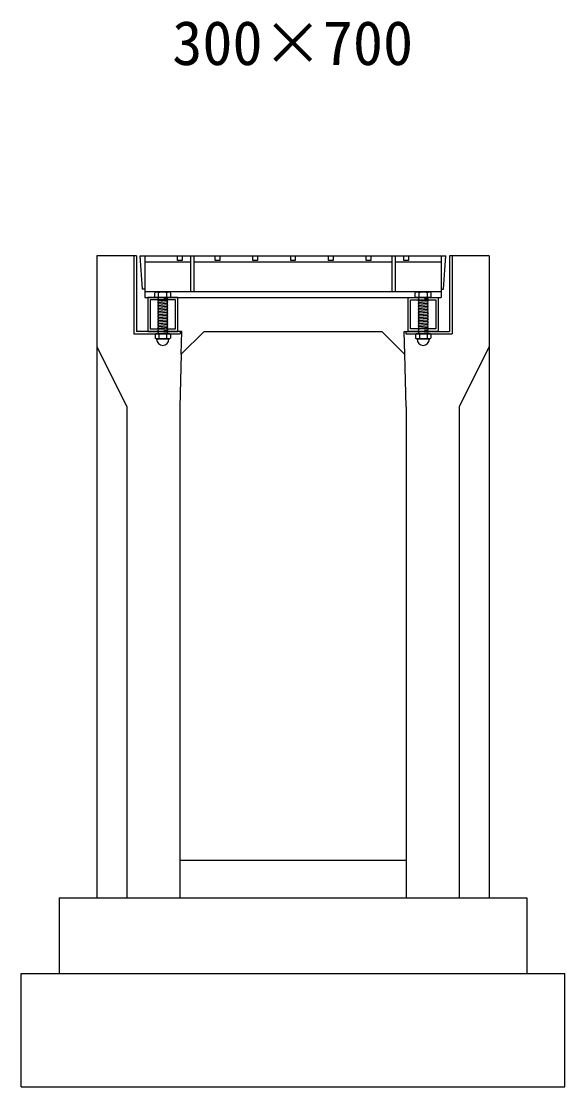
# Model space of a CAD drawing. Units: millimetres, scale not verified. Extents: x -16800 to 16800, y -5940 to 5940.
# Drawn here: x -10914 to -10194, y -2975 to -1564 of the extents above; entities that cross this region are included whole.
import ezdxf
from ezdxf.enums import TextEntityAlignment as Align

# ---------------------------------------------------------------- set-up
doc = ezdxf.new("R2010")
doc.units = ezdxf.units.MM
doc.header["$LTSCALE"] = 20
doc.linetypes.add('DOTTED', pattern=[1.75, 0.25, -1.5])
for name, color, linetype, lineweight in [('0-1_OUTLINE', 3, 'Continuous', 25), ('0-2_TXT', 7, 'Continuous', 25), ('0-6_HATCH', 6, 'Continuous', 25)]:
    doc.layers.add(name, color=color, linetype=linetype, lineweight=lineweight)
doc.styles.add('ＭＳ ゴシック', font='')
doc.styles.get('ＭＳ ゴシック').set_extended_font_data('MS Gothic')

msp = doc.modelspace()

# ---------------------------------------------------------------- linework, layer by layer
at = {"layer": '0-1_OUTLINE'}
for p, q in [((-10761.44, -1875), (-10813.94, -1875)), ((-10813.94, -1875), (-10813.94, -2725)), ((-10293.94, -1875), (-10346.44, -1875)), ((-10293.94, -1875), (-10293.94, -2725)), ((-10702.19, -2005), (-10671.44, -1975)), ((-10671.44, -1975), (-10436.44, -1975)), ((-10436.44, -1975), (-10405.67, -2005.77)), ((-10813.94, -1995), (-10773.94, -2075)), ((-10293.94, -1995), (-10333.94, -2075)), ((-10702.19, -2005), (-10703.94, -2075)), ((-10403.94, -2075), (-10405.69, -2005)), ((-10773.94, -2075), (-10773.94, -2725)), ((-10703.94, -2075), (-10703.94, -2725)), ((-10403.94, -2075), (-10403.94, -2725)), ((-10333.94, -2075), (-10333.94, -2725)), ((-10703.94, -2675), (-10403.94, -2675)), ((-10863.94, -2725), (-10863.94, -2825)), ((-10863.94, -2725), (-10243.94, -2725)), ((-10813.94, -2725), (-10703.94, -2725)), ((-10403.94, -2725), (-10293.94, -2725)), ((-10243.94, -2725), (-10243.94, -2825)), ((-10913.94, -2975), (-10913.94, -2825)), ((-10913.94, -2825), (-10193.94, -2825)), ((-10193.94, -2975), (-10193.94, -2825)), ((-10913.94, -2975), (-10193.94, -2975))]:
    msp.add_line(p, q, dxfattribs=at)
at = {"layer": '0-6_HATCH'}
for p, q in [((-10764.64, -1875), (-10764.64, -1978.2)), ((-10761.44, -1875), (-10761.44, -1975)), ((-10756.44, -1875), (-10351.44, -1875)), ((-10750.44, -1875), (-10750.44, -1930)), ((-10689.44, -1922), (-10689.44, -1875)), ((-10684.94, -1922), (-10684.94, -1875)), ((-10422.94, -1875), (-10422.94, -1922)), ((-10418.44, -1875), (-10418.44, -1922)), ((-10357.44, -1875), (-10357.44, -1930)), ((-10346.44, -1875), (-10346.44, -1975)), ((-10343.24, -1875), (-10343.24, -1978.2)), ((-10750.44, -1883), (-10689.44, -1883)), ((-10684.94, -1883), (-10422.94, -1883)), ((-10418.44, -1883), (-10357.44, -1883)), ((-10750.44, -1922), (-10357.44, -1922)), ((-10750.44, -1930), (-10357.44, -1930)), ((-10734.94, -1922.5), (-10736.94, -1924)), ((-10736.94, -1930), (-10736.94, -1924)), ((-10715.94, -1930), (-10736.94, -1930)), ((-10736.61, -1923.72), (-10734.94, -1922.5)), ((-10717.94, -1922.5), (-10734.94, -1922.5)), ((-10732.94, -1930), (-10719.94, -1930)), ((-10732.94, -1931), (-10731.94, -1930)), ((-10731.94, -1932), (-10732.94, -1931)), ((-10732.94, -1933), (-10731.94, -1932)), ((-10731.94, -1930), (-10731.94, -1924)), ((-10720.94, -1930), (-10720.94, -1924)), ((-10720.94, -1931), (-10719.94, -1930)), ((-10719.94, -1932), (-10720.94, -1931)), ((-10716.26, -1923.72), (-10717.94, -1922.5)), ((-10715.94, -1930), (-10715.94, -1924)), ((-10389.94, -1922.5), (-10391.94, -1924)), ((-10391.94, -1930), (-10391.94, -1924)), ((-10370.94, -1930), (-10391.94, -1930)), ((-10391.61, -1923.72), (-10389.94, -1922.5)), ((-10372.94, -1922.5), (-10389.94, -1922.5)), ((-10387.94, -1930), (-10374.94, -1930)), ((-10387.94, -1931), (-10386.94, -1930)), ((-10386.94, -1932), (-10387.94, -1931)), ((-10387.94, -1933), (-10386.94, -1932)), ((-10386.94, -1930), (-10386.94, -1924)), ((-10375.94, -1930), (-10375.94, -1924)), ((-10375.94, -1931), (-10374.94, -1930)), ((-10374.94, -1932), (-10375.94, -1931)), ((-10371.26, -1923.72), (-10372.94, -1922.5)), ((-10370.94, -1930), (-10370.94, -1924)), ((-10731.94, -1934), (-10732.94, -1933)), ((-10732.94, -1935), (-10731.94, -1934)), ((-10719.94, -1934), (-10732.94, -1935)), ((-10731.94, -1936), (-10732.94, -1935)), ((-10732.94, -1937), (-10731.94, -1936)), ((-10719.94, -1936), (-10732.94, -1937)), ((-10731.94, -1938), (-10732.94, -1937)), ((-10732.94, -1939), (-10731.94, -1938)), ((-10719.94, -1938), (-10732.94, -1939)), ((-10731.94, -1940), (-10732.94, -1939)), ((-10732.94, -1941), (-10731.94, -1940)), ((-10719.94, -1940), (-10732.94, -1941)), ((-10731.94, -1942), (-10732.94, -1941)), ((-10719.94, -1942), (-10732.94, -1943)), ((-10732.94, -1943), (-10731.94, -1942)), ((-10719.94, -1944), (-10732.94, -1945)), ((-10731.94, -1946), (-10732.94, -1945)), ((-10719.94, -1946), (-10732.94, -1947)), ((-10732.94, -1947), (-10731.94, -1946)), ((-10720.94, -1935), (-10719.94, -1934)), ((-10719.94, -1936), (-10720.94, -1935)), ((-10720.94, -1937), (-10719.94, -1936)), ((-10719.94, -1938), (-10720.94, -1937)), ((-10720.94, -1939), (-10719.94, -1938)), ((-10719.94, -1940), (-10720.94, -1939)), ((-10720.94, -1943), (-10719.94, -1942)), ((-10719.94, -1944), (-10720.94, -1943)), ((-10720.94, -1945), (-10719.94, -1944)), ((-10719.94, -1946), (-10720.94, -1945)), ((-10720.94, -1947), (-10719.94, -1946)), ((-10386.94, -1934), (-10387.94, -1933)), ((-10387.94, -1935), (-10386.94, -1934)), ((-10374.94, -1934), (-10387.94, -1935)), ((-10386.94, -1936), (-10387.94, -1935)), ((-10387.94, -1937), (-10386.94, -1936)), ((-10374.94, -1936), (-10387.94, -1937)), ((-10386.94, -1938), (-10387.94, -1937)), ((-10387.94, -1939), (-10386.94, -1938)), ((-10374.94, -1938), (-10387.94, -1939)), ((-10386.94, -1940), (-10387.94, -1939)), ((-10387.94, -1941), (-10386.94, -1940)), ((-10374.94, -1940), (-10387.94, -1941)), ((-10386.94, -1942), (-10387.94, -1941)), ((-10374.94, -1942), (-10387.94, -1943)), ((-10387.94, -1943), (-10386.94, -1942)), ((-10374.94, -1944), (-10387.94, -1945)), ((-10386.94, -1946), (-10387.94, -1945)), ((-10374.94, -1946), (-10387.94, -1947)), ((-10387.94, -1947), (-10386.94, -1946)), ((-10375.94, -1935), (-10374.94, -1934)), ((-10374.94, -1936), (-10375.94, -1935)), ((-10375.94, -1937), (-10374.94, -1936)), ((-10374.94, -1938), (-10375.94, -1937)), ((-10375.94, -1939), (-10374.94, -1938)), ((-10374.94, -1940), (-10375.94, -1939)), ((-10375.94, -1943), (-10374.94, -1942)), ((-10374.94, -1944), (-10375.94, -1943)), ((-10375.94, -1945), (-10374.94, -1944)), ((-10374.94, -1946), (-10375.94, -1945)), ((-10375.94, -1947), (-10374.94, -1946)), ((-10731.94, -1948), (-10732.94, -1947)), ((-10719.94, -1948), (-10732.94, -1949)), ((-10732.94, -1949), (-10731.94, -1948)), ((-10731.94, -1950), (-10732.94, -1949)), ((-10719.94, -1950), (-10732.94, -1951)), ((-10732.94, -1951), (-10731.94, -1950)), ((-10731.94, -1952), (-10732.94, -1951)), ((-10719.94, -1952), (-10732.94, -1953)), ((-10732.94, -1953), (-10731.94, -1952)), ((-10731.94, -1954), (-10732.94, -1953)), ((-10719.94, -1954), (-10732.94, -1955)), ((-10732.94, -1955), (-10731.94, -1954)), ((-10731.94, -1956), (-10732.94, -1955)), ((-10719.94, -1956), (-10732.94, -1957)), ((-10732.94, -1957), (-10731.94, -1956)), ((-10731.94, -1958), (-10732.94, -1957)), ((-10719.94, -1958), (-10732.94, -1959)), ((-10732.94, -1959), (-10731.94, -1958)), ((-10731.94, -1960), (-10732.94, -1959)), ((-10719.94, -1960), (-10732.94, -1961)), ((-10732.94, -1961), (-10731.94, -1960)), ((-10720.94, -1947), (-10719.94, -1948)), ((-10720.94, -1949), (-10719.94, -1948)), ((-10720.94, -1949), (-10719.94, -1950)), ((-10720.94, -1951), (-10719.94, -1950)), ((-10720.94, -1951), (-10719.94, -1952)), ((-10720.94, -1953), (-10719.94, -1952)), ((-10720.94, -1953), (-10719.94, -1954)), ((-10720.94, -1955), (-10719.94, -1954)), ((-10720.94, -1955), (-10719.94, -1956)), ((-10720.94, -1957), (-10719.94, -1956)), ((-10720.94, -1957), (-10719.94, -1958)), ((-10720.94, -1959), (-10719.94, -1958)), ((-10720.94, -1959), (-10719.94, -1960)), ((-10720.94, -1961), (-10719.94, -1960)), ((-10386.94, -1948), (-10387.94, -1947)), ((-10374.94, -1948), (-10387.94, -1949)), ((-10387.94, -1949), (-10386.94, -1948)), ((-10386.94, -1950), (-10387.94, -1949)), ((-10374.94, -1950), (-10387.94, -1951)), ((-10387.94, -1951), (-10386.94, -1950)), ((-10386.94, -1952), (-10387.94, -1951)), ((-10374.94, -1952), (-10387.94, -1953)), ((-10387.94, -1953), (-10386.94, -1952)), ((-10386.94, -1954), (-10387.94, -1953)), ((-10374.94, -1954), (-10387.94, -1955)), ((-10387.94, -1955), (-10386.94, -1954)), ((-10386.94, -1956), (-10387.94, -1955)), ((-10374.94, -1956), (-10387.94, -1957)), ((-10387.94, -1957), (-10386.94, -1956)), ((-10386.94, -1958), (-10387.94, -1957)), ((-10374.94, -1958), (-10387.94, -1959)), ((-10387.94, -1959), (-10386.94, -1958)), ((-10386.94, -1960), (-10387.94, -1959)), ((-10374.94, -1960), (-10387.94, -1961)), ((-10387.94, -1961), (-10386.94, -1960)), ((-10375.94, -1947), (-10374.94, -1948)), ((-10375.94, -1949), (-10374.94, -1948)), ((-10375.94, -1949), (-10374.94, -1950)), ((-10375.94, -1951), (-10374.94, -1950)), ((-10375.94, -1951), (-10374.94, -1952)), ((-10375.94, -1953), (-10374.94, -1952)), ((-10375.94, -1953), (-10374.94, -1954)), ((-10375.94, -1955), (-10374.94, -1954)), ((-10375.94, -1955), (-10374.94, -1956)), ((-10375.94, -1957), (-10374.94, -1956)), ((-10375.94, -1957), (-10374.94, -1958)), ((-10375.94, -1959), (-10374.94, -1958)), ((-10375.94, -1959), (-10374.94, -1960)), ((-10375.94, -1961), (-10374.94, -1960)), ((-10731.94, -1962), (-10732.94, -1961)), ((-10719.94, -1962), (-10732.94, -1963)), ((-10732.94, -1963), (-10731.94, -1962)), ((-10731.94, -1964), (-10732.94, -1963)), ((-10719.94, -1964), (-10732.94, -1965)), ((-10732.94, -1965), (-10731.94, -1964)), ((-10731.94, -1966), (-10732.94, -1965)), ((-10719.94, -1966), (-10732.94, -1967)), ((-10732.94, -1967), (-10731.94, -1966)), ((-10731.94, -1968), (-10732.94, -1967)), ((-10719.94, -1968), (-10732.94, -1969)), ((-10732.94, -1969), (-10731.94, -1968)), ((-10731.94, -1970), (-10732.94, -1969)), ((-10719.94, -1970), (-10732.94, -1971)), ((-10732.94, -1971), (-10731.94, -1970)), ((-10731.94, -1972), (-10732.94, -1971)), ((-10732.94, -1973), (-10731.94, -1972)), ((-10731.94, -1974), (-10732.94, -1973)), ((-10732.93, -1975), (-10731.93, -1974)), ((-10720.94, -1961), (-10719.94, -1962)), ((-10720.94, -1963), (-10719.94, -1962)), ((-10720.94, -1963), (-10719.94, -1964)), ((-10720.94, -1965), (-10719.94, -1964)), ((-10720.94, -1965), (-10719.94, -1966)), ((-10720.94, -1967), (-10719.94, -1966)), ((-10720.94, -1967), (-10719.94, -1968)), ((-10720.94, -1969), (-10719.94, -1968)), ((-10720.94, -1969), (-10719.94, -1970)), ((-10720.94, -1971), (-10719.94, -1970)), ((-10720.94, -1971), (-10719.94, -1972)), ((-10720.94, -1973), (-10719.94, -1972)), ((-10720.94, -1973), (-10719.93, -1974)), ((-10720.93, -1975), (-10719.93, -1974)), ((-10386.94, -1962), (-10387.94, -1961)), ((-10374.94, -1962), (-10387.94, -1963)), ((-10387.94, -1963), (-10386.94, -1962)), ((-10386.94, -1964), (-10387.94, -1963)), ((-10374.94, -1964), (-10387.94, -1965)), ((-10387.94, -1965), (-10386.94, -1964)), ((-10386.94, -1966), (-10387.94, -1965)), ((-10374.94, -1966), (-10387.94, -1967)), ((-10387.94, -1967), (-10386.94, -1966)), ((-10386.94, -1968), (-10387.94, -1967)), ((-10374.94, -1968), (-10387.94, -1969)), ((-10387.94, -1969), (-10386.94, -1968)), ((-10386.94, -1970), (-10387.94, -1969)), ((-10374.94, -1970), (-10387.94, -1971)), ((-10387.94, -1971), (-10386.94, -1970)), ((-10386.94, -1972), (-10387.94, -1971)), ((-10387.94, -1973), (-10386.94, -1972)), ((-10386.94, -1974), (-10387.94, -1973)), ((-10387.93, -1975), (-10386.93, -1974)), ((-10375.94, -1961), (-10374.94, -1962)), ((-10375.94, -1963), (-10374.94, -1962)), ((-10375.94, -1963), (-10374.94, -1964)), ((-10375.94, -1965), (-10374.94, -1964)), ((-10375.94, -1965), (-10374.94, -1966)), ((-10375.94, -1967), (-10374.94, -1966)), ((-10375.94, -1967), (-10374.94, -1968)), ((-10375.94, -1969), (-10374.94, -1968)), ((-10375.94, -1969), (-10374.94, -1970)), ((-10375.94, -1971), (-10374.94, -1970)), ((-10375.94, -1971), (-10374.94, -1972)), ((-10375.94, -1973), (-10374.94, -1972)), ((-10375.94, -1973), (-10374.93, -1974)), ((-10375.93, -1975), (-10374.93, -1974)), ((-10764.64, -1978.2), (-10703.44, -1978.2)), ((-10701.44, -1975), (-10761.44, -1975)), ((-10735.78, -1978.2), (-10736.64, -1978.85)), ((-10736.64, -1978.85), (-10736.64, -1984.03)), ((-10734.95, -1985), (-10736.64, -1984.03)), ((-10717.1, -1978.2), (-10735.78, -1978.2)), ((-10734.95, -1985.33), (-10734.95, -1985)), ((-10717.92, -1985), (-10734.95, -1985)), ((-10717.92, -1985.33), (-10734.95, -1985.33)), ((-10731.93, -1976), (-10732.93, -1975)), ((-10732.93, -1977), (-10731.93, -1976)), ((-10731.93, -1978), (-10732.93, -1977)), ((-10732.12, -1978.2), (-10731.93, -1978)), ((-10732.12, -1978.2), (-10720.12, -1978.2)), ((-10731.54, -1978.85), (-10731.54, -1984.03)), ((-10721.34, -1978.85), (-10721.34, -1984.03)), ((-10720.93, -1975), (-10719.93, -1976)), ((-10720.93, -1977), (-10719.93, -1976)), ((-10720.93, -1977), (-10719.93, -1978)), ((-10720.12, -1978.2), (-10719.93, -1978)), ((-10717.92, -1985), (-10716.23, -1984.03)), ((-10717.92, -1985.33), (-10717.92, -1985)), ((-10717.1, -1978.2), (-10716.23, -1978.85)), ((-10716.23, -1978.85), (-10716.23, -1984.03)), ((-10703.44, -1975), (-10703.44, -1978.2)), ((-10702.19, -2005), (-10701.44, -1975)), ((-10406.44, -1975), (-10346.44, -1975)), ((-10405.67, -2005.77), (-10406.44, -1975)), ((-10390.78, -1978.2), (-10391.64, -1978.85)), ((-10391.64, -1978.85), (-10391.64, -1984.03)), ((-10389.95, -1985), (-10391.64, -1984.03)), ((-10372.1, -1978.2), (-10390.78, -1978.2)), ((-10389.95, -1985.33), (-10389.95, -1985)), ((-10372.92, -1985), (-10389.95, -1985)), ((-10372.92, -1985.33), (-10389.95, -1985.33)), ((-10386.93, -1976), (-10387.93, -1975)), ((-10387.93, -1977), (-10386.93, -1976)), ((-10386.93, -1978), (-10387.93, -1977)), ((-10387.12, -1978.2), (-10386.93, -1978)), ((-10387.12, -1978.2), (-10375.12, -1978.2)), ((-10386.54, -1978.85), (-10386.54, -1984.03)), ((-10376.34, -1978.85), (-10376.34, -1984.03)), ((-10375.93, -1975), (-10374.93, -1976)), ((-10375.93, -1977), (-10374.93, -1976)), ((-10375.93, -1977), (-10374.93, -1978)), ((-10375.12, -1978.2), (-10374.93, -1978)), ((-10372.92, -1985), (-10371.23, -1984.03)), ((-10372.92, -1985.33), (-10372.92, -1985)), ((-10372.1, -1978.2), (-10371.23, -1978.85)), ((-10371.23, -1978.85), (-10371.23, -1984.03))]:
    msp.add_line(p, q, dxfattribs=at)
at = {"layer": '0-6_HATCH', "linetype": 'DOTTED'}
for p, q in [((-10719.94, -1930), (-10732.94, -1931)), ((-10719.94, -1932), (-10732.94, -1933)), ((-10374.94, -1930), (-10387.94, -1931)), ((-10374.94, -1932), (-10387.94, -1933)), ((-10719.94, -1972), (-10732.94, -1973)), ((-10719.93, -1974), (-10732.93, -1975)), ((-10374.94, -1972), (-10387.94, -1973)), ((-10374.93, -1974), (-10387.93, -1975)), ((-10719.93, -1976), (-10732.93, -1977)), ((-10374.93, -1976), (-10387.93, -1977))]:
    msp.add_line(p, q, dxfattribs=at)
at = {"layer": '0-6_HATCH'}
for points in [[(-10750.44, -1919), (-10753.44, -1919), (-10756.44, -1875)], [(-10700.94, -1875), (-10700.94, -1881), (-10706.94, -1881), (-10706.94, -1875)], [(-10650.94, -1875), (-10650.94, -1881), (-10656.94, -1881), (-10656.94, -1875)], [(-10600.94, -1875), (-10600.94, -1881), (-10606.94, -1881), (-10606.94, -1875)], [(-10550.94, -1875), (-10550.94, -1881), (-10556.94, -1881), (-10556.94, -1875)], [(-10500.94, -1875), (-10500.94, -1881), (-10506.94, -1881), (-10506.94, -1875)], [(-10450.94, -1875), (-10450.94, -1881), (-10456.94, -1881), (-10456.94, -1875)], [(-10400.94, -1875), (-10400.94, -1881), (-10406.94, -1881), (-10406.94, -1875)], [(-10357.44, -1919), (-10354.44, -1919), (-10351.44, -1875)], [(-10719.94, -1934), (-10720.94, -1933), (-10719.94, -1932)], [(-10374.94, -1934), (-10375.94, -1933), (-10374.94, -1932)], [(-10732.94, -1945), (-10731.94, -1944), (-10732.94, -1943)], [(-10719.94, -1942), (-10720.94, -1941), (-10719.94, -1940)], [(-10387.94, -1945), (-10386.94, -1944), (-10387.94, -1943)], [(-10374.94, -1942), (-10375.94, -1941), (-10374.94, -1940)], [(-10404.44, -1975), (-10404.44, -1978.2), (-10343.24, -1978.2)]]:
    msp.add_lwpolyline(points, dxfattribs=at)
for points in [[(-10746.44, -1930), (-10746.44, -1975), (-10706.44, -1975), (-10706.44, -1930)], [(-10361.44, -1930), (-10361.44, -1975), (-10401.44, -1975), (-10401.44, -1930)], [(-10743.24, -1933.2), (-10743.24, -1971.8), (-10709.64, -1971.8), (-10709.64, -1933.2)], [(-10364.64, -1933.2), (-10364.64, -1971.8), (-10398.24, -1971.8), (-10398.24, -1933.2)]]:
    msp.add_lwpolyline(points, close=True, dxfattribs=at)
for centre, radius, start, end in [((-10734.44, -1926.62), 3.62, 46.39563, 133.60437), ((-10726.44, -1938.62), 15.62, 69.39075, 110.60925), ((-10718.44, -1926.62), 3.62, 46.39563, 133.60437), ((-10389.44, -1926.62), 3.62, 46.39563, 133.60437), ((-10381.44, -1938.62), 15.62, 69.39075, 110.60925), ((-10373.44, -1926.62), 3.62, 46.39563, 133.60437), ((-10734.09, -1983.54), 5.35, 61.49832, 118.50684), ((-10734.09, -1979.33), 5.35, 241.49843, 298.50089), ((-10726.44, -1985.33), 8.19, 180, 359.99995), ((-10726.44, -1998.61), 20.42, 75.52621, 104.47362), ((-10726.44, -1964.26), 20.42, 255.52638, 284.47374), ((-10718.78, -1983.54), 5.35, 61.49231, 118.50169), ((-10718.78, -1979.33), 5.35, 241.49989, 298.5), ((-10389.09, -1983.54), 5.35, 61.49832, 118.50684), ((-10389.09, -1979.33), 5.35, 241.49843, 298.50089), ((-10381.44, -1985.33), 8.19, 180, 359.99995), ((-10381.44, -1998.61), 20.42, 75.52621, 104.47362), ((-10381.44, -1964.26), 20.42, 255.52638, 284.47374), ((-10373.78, -1983.54), 5.35, 61.49231, 118.50169), ((-10373.78, -1979.33), 5.35, 241.49989, 298.5)]:
    msp.add_arc(centre, radius, start, end, dxfattribs=at)

# ---------------------------------------------------------------- texts
at = {"layer": '0-2_TXT', "style": 'ＭＳ ゴシック'}
msp.add_text('300×700', height=58.65, dxfattribs=at).set_placement((-10713.94, -1640), align=Align.BOTTOM_LEFT)

doc.saveas('drawing.dxf')
